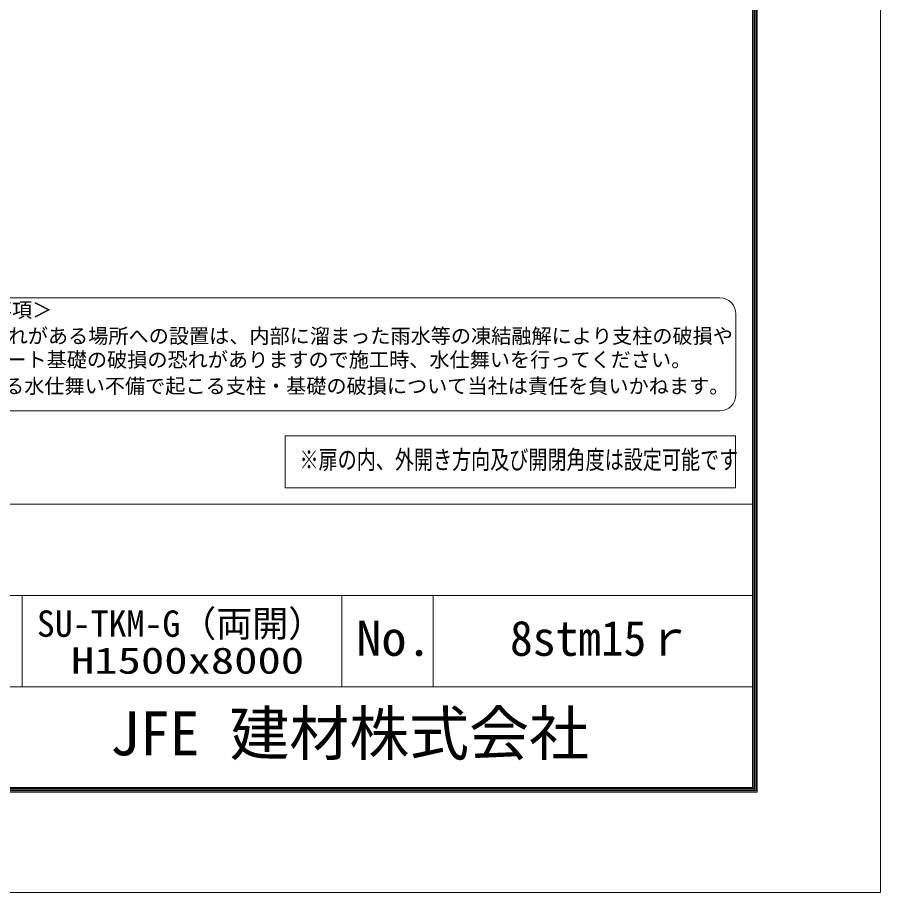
# Model space of a CAD drawing. Units: millimetres, scale not verified. Extents: x -11880 to 11880, y -8400 to 8400.
# Drawn here: x 6534 to 11880, y -8400 to -2981 of the extents above; entities that cross this region are included whole.
import ezdxf
from ezdxf.enums import TextEntityAlignment as Align

# ---------------------------------------------------------------- set-up
doc = ezdxf.new("R2010")
doc.units = ezdxf.units.MM
doc.header["$LTSCALE"] = 30
for name, color, linetype, lineweight in [('0-0_D-TTL', 7, 'Continuous', 18), ('0-4_寸法線', 4, 'Continuous', 18), ('1-7_D-TTL-TXT', 7, 'Continuous', 18)]:
    doc.layers.add(name, color=color, linetype=linetype, lineweight=lineweight)
doc.layers.add('0-D_文字2', color=254, linetype='Continuous')
doc.layers.add('1-8_WAKU', color=7, linetype='Continuous')
doc.styles.add('ＭＳ ゴシック', font='')
doc.styles.get('ＭＳ ゴシック').set_extended_font_data('MS Gothic')

msp = doc.modelspace()

# ---------------------------------------------------------------- linework, layer by layer
at = {"layer": '0-0_D-TTL'}
for p, q in [((5996.57, -5995.8), (11088, -5995.8)), ((5996.57, -6561.51), (11088, -6561.51)), ((6562.29, -6561.51), (6562.29, -7127.23)), ((8542.29, -6561.51), (8542.29, -7127.23)), ((9108, -6561.51), (9108, -7127.23)), ((5996.57, -7127.23), (11088, -7127.23))]:
    msp.add_line(p, q, dxfattribs=at)
for points in [[(-11880, -8400.08), (11880, -8400.08), (11880, 8399.92), (-11880, 8399.92)], [(-11116.29, 7779.34), (11116.29, 7779.34), (11116.29, -7777.8), (-11116.29, -7777.8)], [(-11109.21, 7772.27), (11109.21, 7772.27), (11109.21, -7770.73), (-11109.21, -7770.73)], [(-11102.14, 7765.2), (11102.14, 7765.2), (11102.14, -7763.66), (-11102.14, -7763.66)], [(-11095.07, 7758.13), (11095.07, 7758.13), (11095.07, -7756.58), (-11095.07, -7756.58)], [(-11088, 7751.06), (11088, 7751.06), (11088, -7749.51), (-11088, -7749.51)]]:
    msp.add_lwpolyline(points, close=True, dxfattribs=at)
at = {"layer": '0-4_寸法線'}
msp.add_lwpolyline([(8190.94, -5893.97), (10982.49, -5893.97), (10982.49, -5572.26), (8190.94, -5572.26)], close=True, dxfattribs=at)
at = {"layer": '1-7_D-TTL-TXT', "color": 2}
for p, q in [((10884.29, -4717.16), (5993.19, -4717.16)), ((10984.29, -5317.16), (10984.29, -4817.16)), ((5993.19, -5417.16), (10884.29, -5417.16))]:
    msp.add_line(p, q, dxfattribs=at)
for centre, start, end in [((10884.29, -4817.16), 0, 90), ((10884.29, -5317.16), 270, 0)]:
    msp.add_arc(centre, 100, start, end, dxfattribs=at)

# ---------------------------------------------------------------- texts
at = {"layer": '0-D_文字2', "style": 'ＭＳ ゴシック', "width": 0.75}
msp.add_text('※扉の内、外開き方向及び開閉角度は設定可能です', height=115.5, dxfattribs=at).set_placement((8280.78, -5811.79), align=Align.BOTTOM_LEFT)
at = {"layer": '1-7_D-TTL-TXT', "style": 'ＭＳ ゴシック'}
for s, height, p in [('＜免責事項＞ \u3000\u3000', 91.5, (6000.6, -4865.52)), ('凍結の恐れがある場所への設置は、内部に溜まった雨水等の凍結融解により支柱の破損や', 91.5, (5973.55, -5026.52)), ('コンクリート基礎の破損の恐れがありますので施工時、水仕舞いを行ってください。', 91.5, (5965.33, -5173.36)), ('施工による水仕舞い不備で起こる支柱・基礎の破損について当社は責任を負いかねます。 ', 91.5, (5951.35, -5336.35)), ('JFE 建材株式会社', 272.1, (7106.45, -7632.14))]:
    msp.add_text(s, height=height, dxfattribs=at).set_placement(p, align=Align.BOTTOM_LEFT)
for s, width, p in [('No.', 1.05, (8632.8, -6999.38)), ('8stm15ｒ', 0.95, (9585.09, -6999.38))]:
    msp.add_text(s, height=217.7, dxfattribs=dict(at, width=width)).set_placement(p, align=Align.BOTTOM_LEFT)
at = {"layer": '1-8_WAKU', "style": 'ＭＳ ゴシック'}
msp.add_text('SU-TKM-G（両開）', height=163.3, dxfattribs=at).set_placement((6653.77, -6865.43), align=Align.BOTTOM_LEFT)
at = {"layer": '1-8_WAKU', "style": 'ＭＳ ゴシック', "width": 1.3}
msp.add_text('H1500x8000', height=163.3, dxfattribs=at).set_placement((6865.35, -7093.82), align=Align.BOTTOM_LEFT)

doc.saveas('drawing.dxf')
